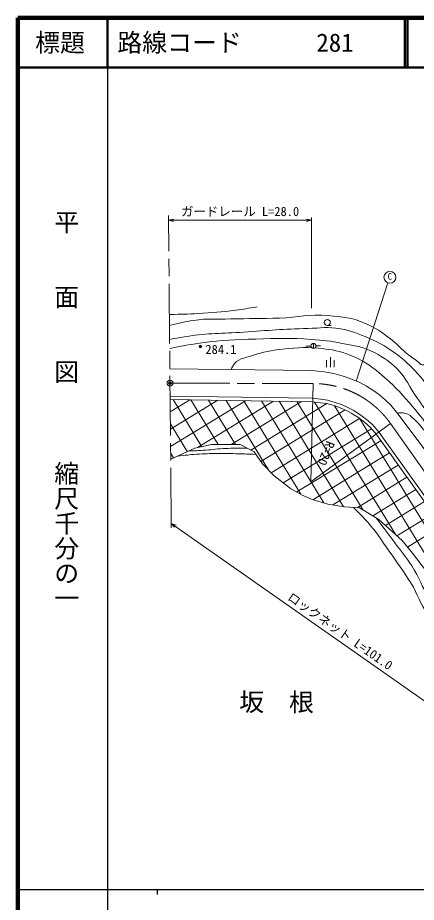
# Model space of a CAD drawing. Units: millimetres, scale not verified. Extents: x 40000 to 680000, y 20000 to 380000.
# Drawn here: x 40000 to 120030, y 202409 to 380000 of the extents above; entities that cross this region are included whole.
import ezdxf
from ezdxf.enums import TextEntityAlignment as Align

# ---------------------------------------------------------------- set-up
doc = ezdxf.new("R2010")
doc.units = ezdxf.units.MM
doc.header["$LTSCALE"] = 1000
doc.header["$PDMODE"] = 32
doc.header["$PDSIZE"] = 500
doc.linetypes.add('CHAIN', pattern=[18.5, 12, -1.5, 3.5, -1.5])
for name, color, linetype, lineweight in [('M-BGD', 7, 'Continuous', 13), ('M-BGD-HTXT', 7, 'Continuous', 13), ('M-BMK', 2, 'CHAIN', 13), ('M-BMK-SRVR', 3, 'Continuous', 13), ('M-STR-HTXT', 7, 'Continuous', 13), ('M-TTL', 2, 'Continuous', 140), ('M-TTL-BAND', 7, 'Continuous', 25), ('M-TTL-LINE', 7, 'Continuous', 50), ('M-TTL-TXT', 7, 'Continuous', 13)]:
    doc.layers.add(name, color=color, linetype=linetype, lineweight=lineweight)
doc.layers.add('M-OTRS', color=6, linetype='Continuous')
doc.styles.add('@ＭＳ ゴシック', font='')
doc.styles.add('ＭＳ ゴシック', font='')
doc.styles.get('@ＭＳ ゴシック').set_extended_font_data('@MS Gothic')
doc.styles.get('ＭＳ ゴシック').set_extended_font_data('MS Gothic')

msp = doc.modelspace()

# ---------------------------------------------------------------- linework, layer by layer
at = {"layer": 'M-BGD'}
for p, q in [((107948, 307051), (114239, 326552)), ((102154, 318215), (102954, 318215)), ((99387, 313607), (99365, 314607)), ((98877, 314079), (97865, 314056)), ((99876, 314115), (100782, 314134)), ((101972, 309874), (101972, 311274)), ((102772, 309874), (102772, 311874)), ((103572, 309874), (103572, 311274)), ((70551, 309504), (99016, 309191)), ((99016, 309191), (101547, 308921)), ((101547, 308921), (103453, 308577)), ((103453, 308577), (105349, 308060)), ((105349, 308060), (106889, 307500)), ((106889, 307500), (108700, 306732)), ((108700, 306732), (110008, 306038)), ((110008, 306038), (111285, 305230)), ((70563, 304370), (70598, 304391)), ((70598, 304311), (70563, 304370)), ((111285, 305230), (112625, 304277)), ((112625, 304277), (113853, 303243)), ((70630, 300895), (74540, 303284)), ((70662, 297399), (80151, 303196)), ((70693, 293903), (85763, 303109)), ((76970, 293880), (71194, 303336)), ((80233, 294294), (74743, 303281)), ((76112, 293698), (91375, 303022)), ((83748, 294294), (78293, 303225)), ((90445, 289087), (81842, 303170)), ((82843, 294294), (96987, 302934)), ((96875, 284314), (85391, 303115)), ((86790, 293190), (102074, 302526)), ((101437, 282601), (88940, 303059)), ((105437, 281809), (92489, 303004)), ((109357, 281145), (96039, 302949)), ((115906, 276179), (99619, 302843)), ((129872, 259072), (103598, 302084)), ((113853, 303243), (114919, 302207)), ((114919, 302207), (116346, 300472)), ((88815, 290911), (105739, 301249)), ((116346, 300472), (144023, 263420)), ((74053, 292901), (70652, 298469)), ((90867, 288649), (108645, 299509)), ((136546, 253901), (108721, 299452)), ((93302, 286622), (111044, 297459)), ((96044, 284781), (112906, 295081)), ((70716, 291403), (75572, 293583)), ((75572, 293583), (78916, 294294)), ((78916, 294294), (84635, 294294)), ((84635, 294294), (87510, 292821)), ((71294, 291662), (70705, 292627)), ((87510, 292821), (89131, 290449)), ((99263, 283232), (114657, 292635)), ((89131, 290449), (91463, 288030)), ((103297, 282181), (116408, 290190)), ((91463, 288030), (94775, 285494)), ((108130, 281617), (118160, 287744)), ((94775, 285494), (97011, 284238)), ((97011, 284238), (99097, 283280)), ((111273, 280022), (119911, 285298)), ((99097, 283280), (102272, 282359)), ((113844, 278077), (121662, 282853)), ((102272, 282359), (105600, 281780)), ((105600, 281780), (108605, 281586)), ((108605, 281586), (112531, 279284)), ((112531, 279284), (117173, 275014)), ((116140, 275964), (123414, 280407)), ((118251, 273738), (125165, 277961)), ((117173, 275014), (119292, 272506)), ((119292, 272506), (122765, 267955))]:
    msp.add_line(p, q, dxfattribs=at)
for points in [[(70601, 304045), (99132, 303601), (100893, 303407), (102203, 303217), (103722, 302781), (104998, 302345), (106307, 301763), (107324, 301198), (108681, 300358), (110054, 299324), (111282, 298258), (112591, 296723), (138805, 260116)], [(70590, 303345), (99088, 302901), (100804, 302713), (102056, 302531), (103512, 302113), (104742, 301693), (105994, 301136), (106970, 300594), (108286, 299780), (109614, 298780), (110783, 297764), (112039, 296292), (138236, 259708)]]:
    msp.add_lwpolyline(points, dxfattribs=at)
for centre, radius in [((114731, 327885), 1200), ((102154, 318815), 600), ((99376, 314107), 500), ((76657, 313981), 150), ((76657, 313981), 120), ((76657, 313981), 90), ((76657, 313981), 60), ((76657, 313981), 30), ((76657, 313981), 20)]:
    msp.add_circle(centre, radius, dxfattribs=at)
for points, knots in [([(70452, 320416), (73206, 320461), (73955, 320487), (76198, 320611), (79167, 320776), (80835, 320888), (83782, 321290), (85472, 321520), (86043, 321600), (88095, 321968)], [0, 0, 0, 0, 1, 1, 1, 2, 2, 2, 3, 3, 3, 3]), ([(70472, 318188), (72687, 318792), (73408, 318938), (75325, 319230), (78182, 319664), (79828, 319441), (82716, 319521), (86571, 319628), (88733, 319569), (92587, 319702), (96391, 319834), (98527, 320526), (102319, 320193), (105308, 319930), (107094, 319842), (109843, 318639), (111946, 317719), (113016, 316936), (114831, 315532), (116089, 314558), (116645, 313836), (117857, 312806), (118831, 311978), (119466, 311628), (120474, 310843), (120752, 310626), (120826, 310305), (121177, 310277), (121541, 310249), (121791, 310358), (122049, 310617), (122425, 310993), (122245, 311427), (122292, 311958), (122385, 313013), (122188, 313477), (121888, 314639)], [0, 0, 0, 0, 1, 1, 1, 2, 2, 2, 3, 3, 3, 4, 4, 4, 5, 5, 5, 6, 6, 6, 7, 7, 7, 8, 8, 8, 9, 9, 9, 10, 10, 10, 11, 11, 11, 12, 12, 12, 12]), ([(70498, 315380), (72138, 315730), (72623, 315789), (73993, 316008), (78379, 316710), (80900, 316587), (85333, 316880), (90402, 317216), (93239, 317504), (98318, 317620), (100841, 317677), (102299, 318007), (104778, 317538), (107091, 317100), (108354, 316616), (110503, 315657), (112869, 314600), (114165, 313873), (116228, 312304), (118224, 310785), (119234, 309772), (120889, 307888), (122137, 306467), (122518, 305402), (123833, 304044), (124611, 303241), (125173, 302917), (126123, 302327), (126889, 301851), (127686, 300996), (128188, 301295), (128934, 301742), (128491, 303407), (128268, 304731), (127987, 306390), (127352, 307191), (126789, 308777), (126444, 309751), (126335, 310060), (125917, 311273)], [0, 0, 0, 0, 1, 1, 1, 2, 2, 2, 3, 3, 3, 4, 4, 4, 5, 5, 5, 6, 6, 6, 7, 7, 7, 8, 8, 8, 9, 9, 9, 10, 10, 10, 11, 11, 11, 12, 12, 12, 13, 13, 13, 13]), ([(70514, 313599), (73543, 314223), (74430, 314359), (76961, 314714), (81162, 315303), (83553, 315349), (87792, 315489), (92172, 315635), (94640, 315719), (99011, 315417), (101411, 315251), (102758, 315090), (105116, 314613), (107370, 314157), (108728, 314103), (110818, 313143), (113083, 312102), (114291, 311272), (116088, 309545), (118144, 307569), (118589, 305866), (120264, 303559), (121419, 301966), (121969, 300991), (123280, 299524), (125067, 297526), (126131, 296459), (128078, 294618), (128823, 293913), (129111, 293306), (130041, 292873), (131043, 292406), (132133, 291586), (132767, 292110), (133280, 292533), (132836, 293508), (132767, 294399), (132694, 295344), (132427, 295851), (132404, 296798), (132376, 297888), (132645, 298482), (132803, 299561), (132887, 300129), (132956, 300444), (133021, 301015), (133181, 302411), (133101, 302939), (133021, 304613)], [0, 0, 0, 0, 1, 1, 1, 2, 2, 2, 3, 3, 3, 4, 4, 4, 5, 5, 5, 6, 6, 6, 7, 7, 7, 8, 8, 8, 9, 9, 9, 10, 10, 10, 11, 11, 11, 12, 12, 12, 13, 13, 13, 14, 14, 14, 15, 15, 15, 16, 16, 16, 16]), ([(82873, 309368), (82949, 309669), (83049, 309798), (83196, 310055), (84065, 311571), (85468, 311656), (87138, 312171), (89444, 312882), (90778, 313211), (93177, 313471), (96395, 313820), (98248, 313892), (101464, 313526), (103918, 313247), (105313, 312889), (107571, 311890), (109947, 310839), (111146, 309915), (113132, 308237), (115467, 306265), (116618, 304970), (118638, 302676), (121891, 298983), (123280, 296556), (126421, 292767), (129254, 289350), (130840, 287430), (133836, 284153), (137250, 280418), (141455, 274072), (142777, 274776), (143580, 275203), (141792, 279477), (140869, 282409), (140087, 284891), (139262, 286145), (138470, 288624), (137299, 292289), (137011, 294451), (136269, 298226), (135780, 300710), (135627, 301534), (135124, 304605)], [0, 0, 0, 0, 1, 1, 1, 2, 2, 2, 3, 3, 3, 4, 4, 4, 5, 5, 5, 6, 6, 6, 7, 7, 7, 8, 8, 8, 9, 9, 9, 10, 10, 10, 11, 11, 11, 12, 12, 12, 13, 13, 13, 14, 14, 14, 14]), ([(116251, 300588), (116705, 300695), (116927, 300703), (117360, 300666), (118158, 300599), (118594, 300284), (119201, 299762), (120348, 298777), (120860, 298082), (121827, 296921), (124333, 293913), (125682, 292179), (127988, 289016), (130769, 285200), (131921, 282763), (134892, 279093), (137621, 275721), (139234, 273852), (142524, 271024), (144966, 268926), (147405, 266149), (149339, 266390), (151188, 266620), (150726, 271252), (149994, 274241), (149717, 275369), (149232, 275887), (148685, 276912), (147257, 279587), (146278, 280987), (144869, 283673), (143351, 286565), (142318, 288108), (141107, 291142), (139515, 295128), (139308, 297595), (138326, 301773), (137914, 303530), (137949, 304580), (137400, 306299), (136876, 307934), (136574, 308541), (135655, 310333)], [0, 0, 0, 0, 1, 1, 1, 2, 2, 2, 3, 3, 3, 4, 4, 4, 5, 5, 5, 6, 6, 6, 7, 7, 7, 8, 8, 8, 9, 9, 9, 10, 10, 10, 11, 11, 11, 12, 12, 12, 13, 13, 13, 14, 14, 14, 14]), ([(74327, 293024), (75729, 293066), (76103, 293083), (77239, 293150), (78813, 293242), (79687, 293411), (81261, 293489), (82755, 293563), (83594, 293570), (85090, 293586), (85446, 293590), (85560, 293592), (86003, 293593)], [0, 0, 0, 0, 1, 1, 1, 2, 2, 2, 3, 3, 3, 4, 4, 4, 4]), ([(72002, 291980), (73870, 292190), (74378, 292244), (75906, 292350), (77560, 292465), (78489, 292503), (80147, 292520), (81803, 292537), (82731, 292490), (84387, 292447), (85737, 292412), (86166, 292398), (87842, 292335)], [0, 0, 0, 0, 1, 1, 1, 2, 2, 2, 3, 3, 3, 4, 4, 4, 4]), ([(107423, 281663), (108817, 280326), (109210, 279896), (110278, 278693), (112125, 276613), (112911, 275243), (114519, 272974), (116286, 270481), (117324, 269113), (118935, 266517), (120422, 264119), (120652, 262387), (122424, 260192), (124407, 257736), (125915, 256688), (128444, 254799), (130868, 252990), (132403, 252230), (134987, 250656), (137877, 248895), (139584, 248055), (142438, 246235), (143807, 245362), (144656, 244967), (145872, 243891), (146900, 242983), (147261, 242571), (148271, 241328)], [0, 0, 0, 0, 1, 1, 1, 2, 2, 2, 3, 3, 3, 4, 4, 4, 5, 5, 5, 6, 6, 6, 7, 7, 7, 8, 8, 8, 9, 9, 9, 9]), ([(111956, 279621), (113797, 277155), (114260, 276536), (115730, 274554), (117063, 272758), (117922, 271829), (119135, 269950), (120747, 267452), (121110, 265734), (122733, 263244), (123956, 261368), (124599, 260248), (126182, 258664), (127898, 256946), (129074, 256203), (131088, 254848), (133299, 253361), (134765, 252897), (137013, 251468), (139298, 250014), (140521, 249112), (142728, 247542), (146061, 245173), (147109, 244316), (151070, 241218)], [0, 0, 0, 0, 1, 1, 1, 2, 2, 2, 3, 3, 3, 4, 4, 4, 5, 5, 5, 6, 6, 6, 7, 7, 7, 8, 8, 8, 8])]:
    msp.add_open_spline(points, degree=3, knots=knots, dxfattribs=at)
msp.add_point((76657, 313981), dxfattribs=at)
at = {"layer": 'M-BMK'}
for p, q in [((70842, 277606), (70270, 340278)), ((70577, 306634), (99297, 306545)), ((114872, 298501), (141028, 261523))]:
    msp.add_line(p, q, dxfattribs=at)
msp.add_arc((99329, 287507), 19038, 35.27381, 90.09673, dxfattribs=at)
at = {"layer": 'M-BMK-SRVR'}
msp.add_circle((70577, 306634), 600, dxfattribs=at)
at = {"layer": 'M-OTRS'}
msp.add_point((70577, 306634), dxfattribs=at)
at = {"layer": 'M-STR-HTXT'}
for p, q in [((70278, 339327), (71278, 339577)), ((99016, 339327), (70278, 339327)), ((70278, 339327), (71278, 339077)), ((99016, 339327), (98016, 339577)), ((99016, 339327), (98016, 339077)), ((99016, 321685), (99016, 339855)), ((98841, 286851), (99297, 306545)), ((114872, 298501), (98841, 286851)), ((136632, 232348), (70834, 278471)), ((70834, 278471), (71510, 277692)), ((70834, 278471), (71797, 278102))]:
    msp.add_line(p, q, dxfattribs=at)
at = {"layer": 'M-TTL'}
for p, q in [((40000, 380000), (40000, 20000)), ((680000, 380000), (40000, 380000))]:
    msp.add_line(p, q, dxfattribs=at)
at = {"layer": 'M-TTL-BAND'}
for p, q in [((58000, 370000), (58000, 20000)), ((40000, 205000), (579000, 205000)), ((68000, 205000), (68000, 204000))]:
    msp.add_line(p, q, dxfattribs=at)
at = {"layer": 'M-TTL-LINE'}
for p, q in [((58000, 380000), (58000, 370000)), ((117750, 380000), (117750, 370000)), ((118250, 380000), (118250, 370000)), ((40000, 370000), (680000, 370000))]:
    msp.add_line(p, q, dxfattribs=at)

# ---------------------------------------------------------------- texts
at = {"layer": 'M-BGD', "style": 'ＭＳ ゴシック'}
msp.add_text('C', height=1320, dxfattribs=at).set_placement((114267, 328722), align=Align.TOP_LEFT)
msp.add_text('284.1', height=1833, dxfattribs=at).set_placement((80800, 313400), align=Align.MIDDLE_CENTER)
at = {"layer": 'M-BGD-HTXT', "style": 'ＭＳ ゴシック'}
msp.add_text('坂\u3000根', height=3666, dxfattribs=at).set_placement((91974, 242601), align=Align.MIDDLE_CENTER)
at = {"layer": 'M-STR-HTXT', "style": 'ＭＳ ゴシック'}
msp.add_text('ガードレール L=28.0', height=1833, dxfattribs=at).set_placement((84647, 339627), align=Align.BOTTOM_CENTER)
for s, rotation, p in [('R=20', 247.893, (100577, 293097)), ('ロックネット L=101.0', 324.97, (103905, 255655))]:
    msp.add_text(s, height=1833, rotation=rotation, dxfattribs=at).set_placement(p, align=Align.BOTTOM_CENTER)
at = {"layer": 'M-TTL-BAND', "style": '@ＭＳ ゴシック'}
for s, p in [('平\u3000\u3000面\u3000\u3000図', (49777, 306475)), ('縮尺千分の一', (49777, 261030))]:
    msp.add_text(s, height=3666, rotation=270, dxfattribs=at).set_placement(p, align=Align.MIDDLE_RIGHT)
at = {"layer": 'M-TTL-TXT', "style": 'ＭＳ ゴシック'}
msp.add_text('標題', height=3666, dxfattribs=at).set_placement((48500, 375000), align=Align.MIDDLE_CENTER)
msp.add_text('路線コード      281', height=3666, dxfattribs=at).set_placement((60000, 375000), align=Align.MIDDLE_LEFT)

doc.saveas('drawing.dxf')
